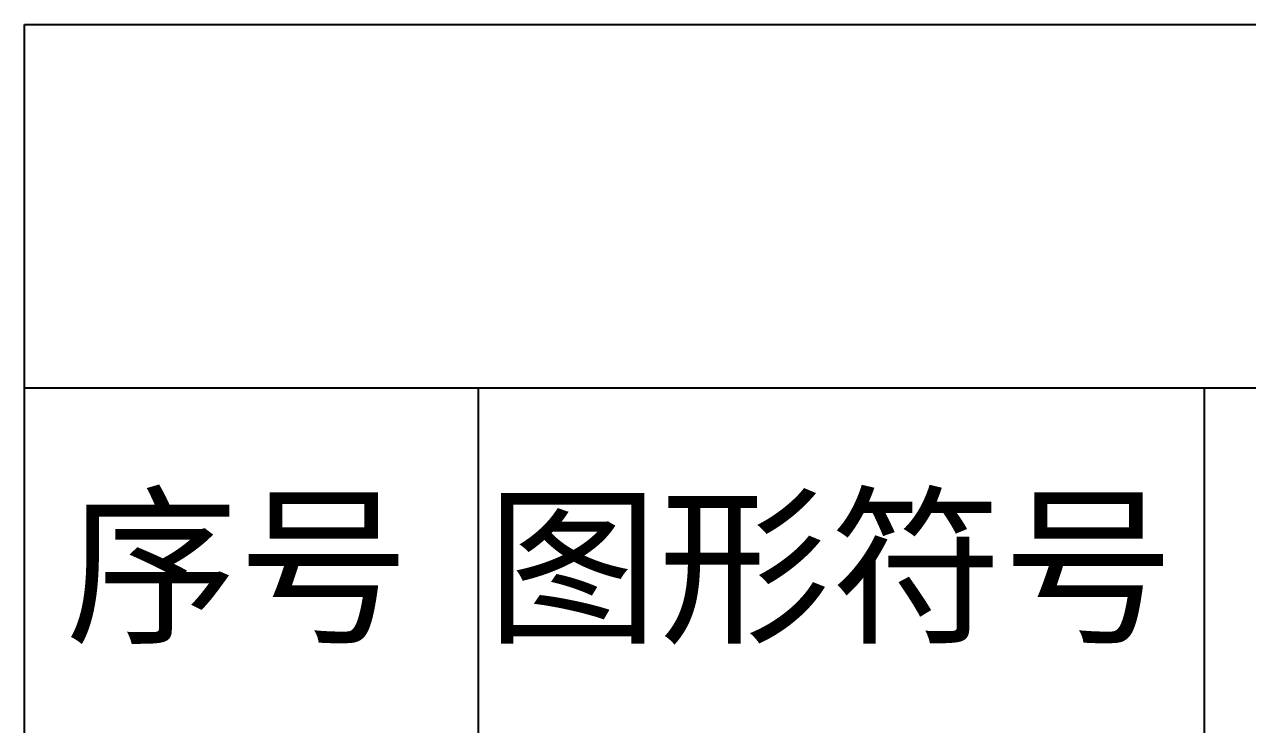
# Model space of a CAD drawing. Header units: millimetres. Extents: x -633009578 to 5705885, y -633235091 to 2571734.
# Drawn here: x 2446392 to 2448409, y 2018108 to 2019261 of the extents above; entities that cross this region are included whole.
import ezdxf

# ---------------------------------------------------------------- set-up
doc = ezdxf.new("R2010")
doc.units = ezdxf.units.MM
doc.header["$LTSCALE"] = 1000
doc.header["$MEASUREMENT"] = 0
doc.layers.add('000000000000电气', color=7, linetype='Continuous')
doc.styles.add('ELEC-DIM', font='simhei.ttf')

msp = doc.modelspace()

# ---------------------------------------------------------------- linework, layer by layer
at = {"layer": '000000000000电气'}
msp.add_lwpolyline([(2446391.5, 2019261.3), (2465317.9, 2019261.3), (2465317.9, 2018063.2), (2446391.5, 2018063.2)], close=True, dxfattribs=at)
for points in [[(2446391.5, 2018662.2), (2465317.9, 2018662.2)], [(2447140.3, 2018063.2), (2447140.3, 2018662.2)], [(2448337.6, 2018063.2), (2448337.6, 2018662.2)]]:
    msp.add_lwpolyline(points, dxfattribs=at)

# ---------------------------------------------------------------- texts
at = {"layer": '000000000000电气', "style": 'ELEC-DIM'}
for s, p in [('序号', (2446459.6, 2018263.5)), ('图形符号', (2447153.5, 2018263.5))]:
    msp.add_text(s, height=208, dxfattribs=at).set_placement(p)

doc.saveas('drawing.dxf')
